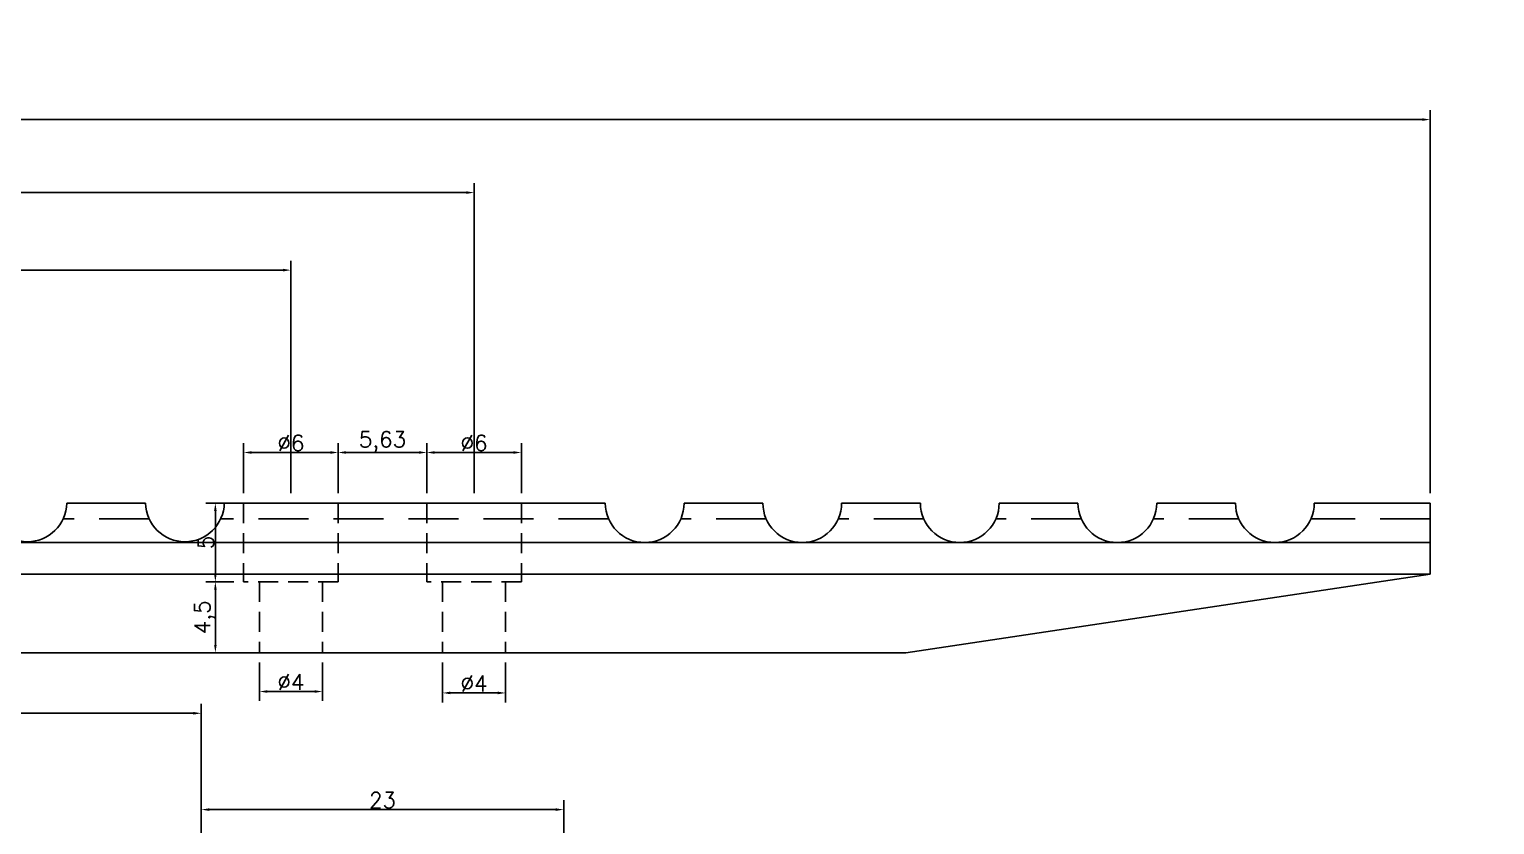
# Model space of a CAD drawing. Header units: millimetres. Extents: x 6817 to 10425, y -2870 to -164.
# Drawn here: x 9797.9 to 9890.9, y -820.3 to -769.8 of the extents above; entities that cross this region are included whole.
import ezdxf

# ---------------------------------------------------------------- set-up
doc = ezdxf.new("R2010")
doc.units = ezdxf.units.MM
doc.linetypes.add('HIDDEN', pattern=[9.525, 6.35, -3.175])
doc.layers.add('图层2', color=108, linetype='Continuous')
doc.styles.get("Standard").update_dxf_attribs({"font": 'txt', "bigfont": 'gbcbig.shx'})
doc.dimstyles.new('ISO-25', dxfattribs={"dimtxt": 1, "dimasz": 0.5, "dimexe": 0.6, "dimexo": 0.625, "dimgap": 0.1, "dimtad": 1, "dimtxsty": 'Standard', "dimcen": 2.5, "dimadec": 0, "dimazin": 0, "dimtfac": 1, "dimtmove": 0, "dimatfit": 3, "dimfxl": 1, "dimarcsym": 0})

# ---------------------------------------------------------------- blocks, each defined once
blk = doc.blocks.new('*D584')
at = {"layer": 'Defpoints', "color": 0, "linetype": 'ByBlock', "transparency": 16777216}
for p in [(9814.467, -785.109), (9814.467, -799.902), (9671.781, -809.402)]:
    blk.add_point(p, dxfattribs=at)
at = {"layer": '图层2', "color": 0, "linetype": 'ByBlock', "lineweight": -2, "transparency": 16777216}
for p, q in [((9671.781, -808.777), (9671.781, -784.509)), ((9814.467, -799.277), (9814.467, -784.509)), ((9672.281, -785.109), (9813.967, -785.109))]:
    blk.add_line(p, q, dxfattribs=at)
at = {"layer": '图层2', "color": 0, "linetype": 'ByBlock', "transparency": 16777216}
for points in [[(9672.281, -785.025), (9672.281, -785.192), (9671.781, -785.109)], [(9813.967, -785.025), (9813.967, -785.192), (9814.467, -785.109)]]:
    blk.add_solid(points, dxfattribs=at)
at = {"layer": '图层2', "color": 0, "linetype": 'ByBlock', "transparency": 16777216, "insert": (9743.124, -784.425), "char_height": 1, "attachment_point": 5}
blk.add_mtext('142,69', dxfattribs=at)
blk = doc.blocks.new('*D585')
at = {"layer": 'Defpoints', "color": 0, "linetype": 'ByBlock', "transparency": 16777216}
for p in [(9826.094, -780.186), (9826.094, -799.902), (9671.781, -809.402)]:
    blk.add_point(p, dxfattribs=at)
at = {"layer": '图层2', "color": 0, "linetype": 'ByBlock', "lineweight": -2, "transparency": 16777216}
for p, q in [((9671.781, -808.777), (9671.781, -779.586)), ((9672.281, -780.186), (9825.594, -780.186)), ((9826.094, -799.277), (9826.094, -779.586))]:
    blk.add_line(p, q, dxfattribs=at)
at = {"layer": '图层2', "color": 0, "linetype": 'ByBlock', "transparency": 16777216}
for points in [[(9672.281, -780.102), (9672.281, -780.269), (9671.781, -780.186)], [(9825.594, -780.102), (9825.594, -780.269), (9826.094, -780.186)]]:
    blk.add_solid(points, dxfattribs=at)
at = {"layer": '图层2', "color": 0, "linetype": 'ByBlock', "transparency": 16777216, "insert": (9748.938, -779.502), "char_height": 1, "attachment_point": 5}
blk.add_mtext('154,31', dxfattribs=at)
blk = doc.blocks.new('*D867')
at = {"layer": 'Defpoints', "color": 0, "linetype": 'ByBlock', "transparency": 16777216}
for p in [(9886.781, -775.552), (9886.781, -799.902), (9671.781, -808.777)]:
    blk.add_point(p, dxfattribs=at)
at = {"layer": '图层2', "color": 0, "linetype": 'ByBlock', "lineweight": -2, "transparency": 16777216}
for p, q in [((9671.781, -808.152), (9671.781, -774.952)), ((9672.281, -775.552), (9886.281, -775.552)), ((9886.781, -799.277), (9886.781, -774.952))]:
    blk.add_line(p, q, dxfattribs=at)
at = {"layer": '图层2', "color": 0, "linetype": 'ByBlock', "transparency": 16777216}
for points in [[(9672.281, -775.469), (9672.281, -775.635), (9671.781, -775.552)], [(9886.281, -775.469), (9886.281, -775.635), (9886.781, -775.552)]]:
    blk.add_solid(points, dxfattribs=at)
at = {"layer": '图层2', "color": 0, "linetype": 'ByBlock', "transparency": 16777216, "insert": (9779.281, -774.952), "char_height": 1, "attachment_point": 5}
blk.add_mtext('215', dxfattribs=at)
blk = doc.blocks.new('*D874')
at = {"layer": 'Defpoints', "color": 0, "linetype": 'ByBlock', "transparency": 16777216}
for p in [(9817.467, -796.688), (9811.467, -799.902), (9817.467, -799.902)]:
    blk.add_point(p, dxfattribs=at)
at = {"layer": '图层2', "color": 0, "linetype": 'ByBlock', "lineweight": -2, "transparency": 16777216}
for p, q in [((9811.467, -799.277), (9811.467, -796.088)), ((9817.467, -799.277), (9817.467, -796.088)), ((9811.967, -796.688), (9816.967, -796.688))]:
    blk.add_line(p, q, dxfattribs=at)
at = {"layer": '图层2', "color": 0, "linetype": 'ByBlock', "transparency": 16777216}
for points in [[(9811.967, -796.604), (9811.967, -796.771), (9811.467, -796.688)], [(9816.967, -796.604), (9816.967, -796.771), (9817.467, -796.688)]]:
    blk.add_solid(points, dxfattribs=at)
at = {"layer": '图层2', "color": 0, "linetype": 'ByBlock', "transparency": 16777216, "insert": (9814.467, -796.088), "char_height": 1, "attachment_point": 5}
blk.add_mtext('%%C6', dxfattribs=at)
blk = doc.blocks.new('*D875')
at = {"layer": 'Defpoints', "color": 0, "linetype": 'ByBlock', "transparency": 16777216}
for p in [(9823.094, -796.688), (9817.467, -799.902), (9823.094, -799.902)]:
    blk.add_point(p, dxfattribs=at)
at = {"layer": '图层2', "color": 0, "linetype": 'ByBlock', "lineweight": -2, "transparency": 16777216}
for p, q in [((9817.467, -799.277), (9817.467, -796.088)), ((9823.094, -799.277), (9823.094, -796.088)), ((9817.967, -796.688), (9822.594, -796.688))]:
    blk.add_line(p, q, dxfattribs=at)
at = {"layer": '图层2', "color": 0, "linetype": 'ByBlock', "transparency": 16777216}
for points in [[(9817.967, -796.604), (9817.967, -796.771), (9817.467, -796.688)], [(9822.594, -796.604), (9822.594, -796.771), (9823.094, -796.688)]]:
    blk.add_solid(points, dxfattribs=at)
at = {"layer": '图层2', "color": 0, "linetype": 'ByBlock', "transparency": 16777216, "insert": (9820.281, -796.004), "char_height": 1, "attachment_point": 5}
blk.add_mtext('5,63', dxfattribs=at)
blk = doc.blocks.new('*D876')
at = {"layer": 'Defpoints', "color": 0, "linetype": 'ByBlock', "transparency": 16777216}
for p in [(9829.094, -796.688), (9823.094, -799.902), (9829.094, -799.902)]:
    blk.add_point(p, dxfattribs=at)
at = {"layer": '图层2', "color": 0, "linetype": 'ByBlock', "lineweight": -2, "transparency": 16777216}
for p, q in [((9823.094, -799.277), (9823.094, -796.088)), ((9829.094, -799.277), (9829.094, -796.088)), ((9823.594, -796.688), (9828.594, -796.688))]:
    blk.add_line(p, q, dxfattribs=at)
at = {"layer": '图层2', "color": 0, "linetype": 'ByBlock', "transparency": 16777216}
for points in [[(9823.594, -796.604), (9823.594, -796.771), (9823.094, -796.688)], [(9828.594, -796.604), (9828.594, -796.771), (9829.094, -796.688)]]:
    blk.add_solid(points, dxfattribs=at)
at = {"layer": '图层2', "color": 0, "linetype": 'ByBlock', "transparency": 16777216, "insert": (9826.094, -796.088), "char_height": 1, "attachment_point": 5}
blk.add_mtext('%%C6', dxfattribs=at)
blk = doc.blocks.new('*D877')
at = {"layer": 'Defpoints', "color": 0, "linetype": 'ByBlock', "transparency": 16777216}
for p in [(9811.467, -799.902), (9809.673, -804.902), (9811.467, -804.902)]:
    blk.add_point(p, dxfattribs=at)
at = {"layer": '图层2', "color": 0, "linetype": 'ByBlock', "lineweight": -2, "transparency": 16777216}
for p, q in [((9810.842, -799.902), (9809.073, -799.902)), ((9809.673, -800.402), (9809.673, -804.402)), ((9810.842, -804.902), (9809.073, -804.902))]:
    blk.add_line(p, q, dxfattribs=at)
at = {"layer": '图层2', "color": 0, "linetype": 'ByBlock', "transparency": 16777216}
for points in [[(9809.59, -800.402), (9809.756, -800.402), (9809.673, -799.902)], [(9809.59, -804.402), (9809.756, -804.402), (9809.673, -804.902)]]:
    blk.add_solid(points, dxfattribs=at)
at = {"layer": '图层2', "color": 0, "linetype": 'ByBlock', "transparency": 16777216, "insert": (9809.073, -802.402), "char_height": 1, "attachment_point": 5, "rotation": 90}
blk.add_mtext('5', dxfattribs=at)
blk = doc.blocks.new('*D878')
at = {"layer": 'Defpoints', "color": 0, "linetype": 'ByBlock', "transparency": 16777216}
for p in [(9811.467, -804.902), (9809.673, -809.402), (9812.467, -809.402)]:
    blk.add_point(p, dxfattribs=at)
at = {"layer": '图层2', "color": 0, "linetype": 'ByBlock', "lineweight": -2, "transparency": 16777216}
for p, q in [((9810.842, -804.902), (9809.073, -804.902)), ((9809.673, -805.402), (9809.673, -808.902)), ((9811.842, -809.402), (9809.073, -809.402))]:
    blk.add_line(p, q, dxfattribs=at)
at = {"layer": '图层2', "color": 0, "linetype": 'ByBlock', "transparency": 16777216}
for points in [[(9809.59, -805.402), (9809.756, -805.402), (9809.673, -804.902)], [(9809.59, -808.902), (9809.756, -808.902), (9809.673, -809.402)]]:
    blk.add_solid(points, dxfattribs=at)
at = {"layer": '图层2', "color": 0, "linetype": 'ByBlock', "transparency": 16777216, "insert": (9808.99, -807.152), "char_height": 1, "attachment_point": 5, "rotation": 90}
blk.add_mtext('4,5', dxfattribs=at)
blk = doc.blocks.new('*D879')
at = {"layer": 'Defpoints', "color": 0, "linetype": 'ByBlock', "transparency": 16777216}
for p in [(9812.467, -809.402), (9816.467, -809.402), (9816.467, -811.863)]:
    blk.add_point(p, dxfattribs=at)
at = {"layer": '图层2', "color": 0, "linetype": 'ByBlock', "lineweight": -2, "transparency": 16777216}
for p, q in [((9812.467, -810.027), (9812.467, -812.463)), ((9816.467, -810.027), (9816.467, -812.463)), ((9812.967, -811.863), (9815.967, -811.863))]:
    blk.add_line(p, q, dxfattribs=at)
at = {"layer": '图层2', "color": 0, "linetype": 'ByBlock', "transparency": 16777216}
for points in [[(9812.967, -811.78), (9812.967, -811.947), (9812.467, -811.863)], [(9815.967, -811.78), (9815.967, -811.947), (9816.467, -811.863)]]:
    blk.add_solid(points, dxfattribs=at)
at = {"layer": '图层2', "color": 0, "linetype": 'ByBlock', "transparency": 16777216, "insert": (9814.467, -811.263), "char_height": 1, "attachment_point": 5}
blk.add_mtext('%%C4', dxfattribs=at)
blk = doc.blocks.new('*D880')
at = {"layer": 'Defpoints', "color": 0, "linetype": 'ByBlock', "transparency": 16777216}
for p in [(9824.094, -809.402), (9828.094, -809.402), (9828.094, -811.953)]:
    blk.add_point(p, dxfattribs=at)
at = {"layer": '图层2', "color": 0, "linetype": 'ByBlock', "lineweight": -2, "transparency": 16777216}
for p, q in [((9824.094, -810.027), (9824.094, -812.553)), ((9828.094, -810.027), (9828.094, -812.553)), ((9824.594, -811.953), (9827.594, -811.953))]:
    blk.add_line(p, q, dxfattribs=at)
at = {"layer": '图层2', "color": 0, "linetype": 'ByBlock', "transparency": 16777216}
for points in [[(9824.594, -811.869), (9824.594, -812.036), (9824.094, -811.953)], [(9827.594, -811.869), (9827.594, -812.036), (9828.094, -811.953)]]:
    blk.add_solid(points, dxfattribs=at)
at = {"layer": '图层2', "color": 0, "linetype": 'ByBlock', "transparency": 16777216, "insert": (9826.094, -811.353), "char_height": 1, "attachment_point": 5}
blk.add_mtext('%%C4', dxfattribs=at)
blk = doc.blocks.new('*D1901')
at = {"layer": 'Defpoints', "color": 0, "linetype": 'ByBlock'}
for p in [(9831.781, -819.36), (9808.781, -824.684), (9831.781, -824.684)]:
    blk.add_point(p, dxfattribs=at)
at = {"layer": '图层2', "color": 0, "linetype": 'ByBlock', "lineweight": -2}
for p, q in [((9808.781, -824.059), (9808.781, -818.76)), ((9809.281, -819.36), (9831.281, -819.36)), ((9831.781, -824.059), (9831.781, -818.76))]:
    blk.add_line(p, q, dxfattribs=at)
at = {"layer": '图层2', "color": 0, "linetype": 'ByBlock'}
for points in [[(9809.281, -819.276), (9809.281, -819.443), (9808.781, -819.36)], [(9831.281, -819.276), (9831.281, -819.443), (9831.781, -819.36)]]:
    blk.add_solid(points, dxfattribs=at)
at = {"layer": '图层2', "color": 0, "linetype": 'ByBlock', "insert": (9820.281, -818.76), "char_height": 1, "attachment_point": 5}
blk.add_mtext('23', dxfattribs=at)
blk = doc.blocks.new('*D1918')
at = {"layer": 'Defpoints', "color": 0, "linetype": 'ByBlock'}
for p in [(9808.781, -813.245), (9671.781, -824.684), (9808.781, -824.684)]:
    blk.add_point(p, dxfattribs=at)
at = {"layer": '图层2', "color": 0, "linetype": 'ByBlock', "lineweight": -2}
for p, q in [((9671.781, -824.059), (9671.781, -812.645)), ((9808.781, -824.059), (9808.781, -812.645)), ((9672.281, -813.245), (9808.281, -813.245))]:
    blk.add_line(p, q, dxfattribs=at)
at = {"layer": '图层2', "color": 0, "linetype": 'ByBlock'}
for points in [[(9672.281, -813.162), (9672.281, -813.329), (9671.781, -813.245)], [(9808.281, -813.162), (9808.281, -813.329), (9808.781, -813.245)]]:
    blk.add_solid(points, dxfattribs=at)
at = {"layer": '图层2', "color": 0, "linetype": 'ByBlock', "insert": (9740.281, -812.645), "char_height": 1, "attachment_point": 5}
blk.add_mtext('137', dxfattribs=at)
blk = doc.blocks.new('*D2126')
at = {"layer": 'Defpoints', "color": 0, "linetype": 'ByBlock'}
for p in [(10223.657, -339.202), (10223.657, -344.877), (10247.603, -344.877)]:
    blk.add_point(p, dxfattribs=at)
at = {"layer": 'Defpoints', "color": 0, "linetype": 'ByBlock', "transparency": 16777216}
for p in [(8490.813, -2490.52), (8490.813, -2500.59), (8495.813, -2500.59)]:
    blk.add_point(p, dxfattribs=at)
at = {"layer": '图层2', "color": 0, "linetype": 'ByBlock', "lineweight": -2}
for p, q in [((10224.282, -339.202), (10248.203, -339.202)), ((10247.603, -339.702), (10247.603, -344.377)), ((10224.282, -344.877), (10248.203, -344.877))]:
    blk.add_line(p, q, dxfattribs=at)
at = {"layer": '图层2', "color": 0, "linetype": 'ByBlock', "lineweight": -2, "transparency": 16777216}
for p, q in [((8490.813, -2499.965), (8490.813, -2489.92)), ((8495.813, -2499.965), (8495.813, -2489.92)), ((8495.313, -2490.52), (8491.313, -2490.52))]:
    blk.add_line(p, q, dxfattribs=at)
at = {"layer": '图层2', "color": 0, "linetype": 'ByBlock'}
for points in [[(10247.52, -339.702), (10247.687, -339.702), (10247.603, -339.202)], [(10247.52, -344.377), (10247.687, -344.377), (10247.603, -344.877)]]:
    blk.add_solid(points, dxfattribs=at)
at = {"layer": '图层2', "color": 0, "linetype": 'ByBlock', "transparency": 16777216}
for points in [[(8491.313, -2490.437), (8491.313, -2490.604), (8490.813, -2490.52)], [(8495.313, -2490.437), (8495.313, -2490.604), (8495.813, -2490.52)]]:
    blk.add_solid(points, dxfattribs=at)
at = {"layer": '图层2', "color": 0, "linetype": 'ByBlock', "insert": (10246.92, -342.039), "char_height": 1, "attachment_point": 5, "rotation": 90}
blk.add_mtext('5,67', dxfattribs=at)
at = {"layer": '图层2', "color": 0, "linetype": 'ByBlock', "transparency": 16777216, "insert": (8493.313, -2489.17), "char_height": 2.5, "attachment_point": 5}
blk.add_mtext('5', dxfattribs=at)
blk = doc.blocks.new('*D2135')
at = {"layer": 'Defpoints', "color": 0, "linetype": 'ByBlock'}
for p in [(10217.809, -308.872), (10215.309, -322.353), (10217.809, -322.353), (8520.699, -2501.899), (8521.923, -2501.875), (8521.325, -2502.94), (8534.065, -2513.083), (8534.065, -2513.083)]:
    blk.add_point(p, dxfattribs=at)
at = {"layer": '图层2', "color": 0, "linetype": 'ByBlock', "lineweight": -2}
for p, q in [((10215.309, -321.728), (10215.309, -308.272)), ((10217.809, -321.728), (10217.809, -308.272)), ((10215.809, -308.872), (10217.309, -308.872)), ((8521.603, -2500.9), (8522.675, -2499.803)), ((8521.464, -2501.451), (8520.818, -2500.855)), ((8520.836, -2502.55), (8519.961, -2501.854))]:
    blk.add_line(p, q, dxfattribs=at)
for start, end in [(135.64919, 137.29304), (138.93689, 139.83176)]:
    blk.add_arc((8534.065, -2513.083), 17.428, start, end, dxfattribs=at)
at = {"layer": '图层2', "color": 0, "linetype": 'ByBlock'}
for points in [[(10215.809, -308.788), (10215.809, -308.955), (10215.309, -308.872)], [(10217.309, -308.788), (10217.309, -308.955), (10217.809, -308.872)], [(8520.812, -2501.894), (8520.683, -2501.788), (8520.431, -2502.228)], [(8520.863, -2501.579), (8520.987, -2501.69), (8521.259, -2501.262)]]:
    blk.add_solid(points, dxfattribs=at)
at = {"layer": '图层2', "color": 0, "linetype": 'ByBlock', "insert": (10216.559, -308.188), "char_height": 1, "attachment_point": 5}
blk.add_mtext('2,5', dxfattribs=at)
at = {"layer": '图层2', "color": 0, "linetype": 'ByBlock', "insert": (8521.71, -2499.932), "char_height": 1, "attachment_point": 5, "rotation": 45.64919}
blk.add_mtext('4°', dxfattribs=at)
blk = doc.blocks.new('*D2136')
at = {"layer": 'Defpoints', "color": 0, "linetype": 'ByBlock'}
for p in [(10215.309, -305.16), (10187.985, -322.353), (10215.309, -322.353), (8518.444, -2501.943), (8521.325, -2502.94), (8518.95, -2504.556), (8534.065, -2513.083), (8534.065, -2513.083)]:
    blk.add_point(p, dxfattribs=at)
at = {"layer": '图层2', "color": 0, "linetype": 'ByBlock', "lineweight": -2}
for p, q in [((10187.985, -321.728), (10187.985, -304.56)), ((10215.309, -321.728), (10215.309, -304.56)), ((10188.485, -305.16), (10214.809, -305.16)), ((8520.836, -2502.55), (8518.586, -2500.759)), ((8518.406, -2504.249), (8516.832, -2503.361))]:
    blk.add_line(p, q, dxfattribs=at)
blk.add_arc((8534.065, -2513.083), 19.186, 142.96881, 149.0795, dxfattribs=at)
at = {"layer": '图层2', "color": 0, "linetype": 'ByBlock'}
for points in [[(10188.485, -305.076), (10188.485, -305.243), (10187.985, -305.16)], [(10214.809, -305.076), (10214.809, -305.243), (10215.309, -305.16)], [(8518.683, -2501.477), (8518.815, -2501.579), (8519.055, -2501.133)], [(8517.678, -2503.266), (8517.534, -2503.182), (8517.355, -2503.656)]]:
    blk.add_solid(points, dxfattribs=at)
at = {"layer": '图层2', "color": 0, "linetype": 'ByBlock', "insert": (10201.647, -304.476), "char_height": 1, "attachment_point": 5}
blk.add_mtext('27,32', dxfattribs=at)
at = {"layer": '图层2', "color": 0, "linetype": 'ByBlock', "insert": (8517.657, -2502.025), "char_height": 1, "attachment_point": 5, "rotation": 56.02416}
blk.add_mtext('9°', dxfattribs=at)
blk = doc.blocks.new('*D2137')
at = {"layer": 'Defpoints', "color": 0, "linetype": 'ByBlock'}
for p in [(9807.815, -699.517), (9815.715, -699.517), (9807.815, -703.516), (8547.368, -2503.69), (8553.103, -2503.252), (8549.016, -2506.627), (8534.065, -2513.083), (8534.065, -2513.083)]:
    blk.add_point(p, dxfattribs=at)
at = {"layer": '图层2', "color": 0, "linetype": 'ByBlock', "lineweight": -2}
for p, q in [((9808.44, -699.517), (9816.315, -699.517)), ((9815.715, -703.016), (9815.715, -700.017)), ((9808.44, -703.516), (9816.315, -703.516)), ((8547.879, -2503.329), (8552.058, -2500.378)), ((8549.59, -2506.38), (8554.287, -2504.352))]:
    blk.add_line(p, q, dxfattribs=at)
blk.add_arc((8534.065, -2513.083), 21.426, 24.69009, 33.88828, dxfattribs=at)
at = {"layer": '图层2', "color": 0, "linetype": 'ByBlock'}
for points in [[(9815.631, -700.017), (9815.798, -700.017), (9815.715, -699.517)], [(9815.631, -703.016), (9815.798, -703.016), (9815.715, -703.516)], [(8551.783, -2501.183), (8551.921, -2501.089), (8551.568, -2500.724)], [(8553.609, -2504.099), (8553.457, -2504.167), (8553.736, -2504.589)]]:
    blk.add_solid(points, dxfattribs=at)
at = {"layer": '图层2', "color": 0, "linetype": 'ByBlock', "char_height": 1, "attachment_point": 5}
for s, insert, rotation in [('4', (9815.115, -701.517), 90), ('12°', (8553.276, -2502.307), 299.28918)]:
    blk.add_mtext(s, dxfattribs=dict(at, insert=insert, rotation=rotation))

msp = doc.modelspace()

# ---------------------------------------------------------------- linework, layer by layer
at = {"layer": '图层2', "color": 6, "linetype": 'ByBlock'}
for p, q in [((9805.239, -799.902), (9800.238, -799.902)), ((9834.424, -799.902), (9810.238, -799.902)), ((9844.424, -799.902), (9839.424, -799.902)), ((9854.424, -799.902), (9849.424, -799.902)), ((9864.424, -799.902), (9859.424, -799.902)), ((9874.424, -799.902), (9869.424, -799.902)), ((9886.781, -799.902), (9879.424, -799.902)), ((9886.781, -799.902), (9886.781, -804.402)), ((9806.781, -802.402), (9675.83, -802.402)), ((9886.781, -802.402), (9806.781, -802.402)), ((9806.781, -804.402), (9674.817, -804.402)), ((9886.781, -804.402), (9806.781, -804.402)), ((9886.781, -804.402), (9853.497, -809.402)), ((9853.497, -809.402), (9671.781, -809.402))]:
    msp.add_line(p, q, dxfattribs=at)
at = {"layer": '图层2', "color": 1, "linetype": 'HIDDEN', "ltscale": 0.2}
for p, q in [((9811.467, -799.902), (9811.467, -804.902)), ((9817.467, -799.902), (9817.467, -804.902)), ((9823.094, -799.902), (9823.094, -804.902)), ((9829.094, -799.902), (9829.094, -804.902)), ((9817.467, -804.902), (9811.467, -804.902)), ((9812.467, -804.902), (9812.467, -809.402)), ((9816.467, -804.902), (9816.467, -809.402)), ((9829.094, -804.902), (9823.094, -804.902)), ((9824.094, -804.902), (9824.094, -809.402)), ((9828.094, -804.902), (9828.094, -809.402))]:
    msp.add_line(p, q, dxfattribs=at)
at = {"layer": '图层2', "color": 3, "linetype": 'HIDDEN', "ltscale": 0.5}
for p, q in [((9805.469, -800.902), (9800.009, -800.902)), ((9834.633, -800.902), (9810.009, -800.902)), ((9844.633, -800.902), (9839.215, -800.902)), ((9854.633, -800.902), (9849.215, -800.902)), ((9864.633, -800.902), (9859.215, -800.902)), ((9874.633, -800.902), (9869.215, -800.902)), ((9886.781, -800.902), (9879.215, -800.902))]:
    msp.add_line(p, q, dxfattribs=at)
at = {"layer": '图层2', "color": 2, "linetype": 'ByBlock'}
for centre, start, end in [((9797.739, -799.854), 181.10492, 358.89508), ((9807.739, -799.854), 181.10492, 358.89508), ((9836.924, -799.902), 180, 0), ((9846.924, -799.902), 180, 0), ((9856.924, -799.902), 180, 0), ((9866.924, -799.902), 180, 360), ((9876.924, -799.902), 180, 0)]:
    msp.add_arc(centre, 2.5, start, end, dxfattribs=at)

# ---------------------------------------------------------------- dimensions: what is measured, and where the dimension line sits
for base, p1, p2, picture, middle in [((10215.309, -305.16), (10187.985, -322.353), (10215.309, -322.353), '*D2136', (10201.647, -304.476)), ((10217.809, -308.872), (10215.309, -322.353), (10217.809, -322.353), '*D2135', (10216.559, -308.188))]:
    dim = msp.add_linear_dim(base=base, p1=p1, p2=p2, dimstyle='ISO-25', dxfattribs=at)
    dim.commit()
    dim.dimension.update_dxf_attribs({"geometry": picture, "text_midpoint": middle})
for base, p1, p2, picture, middle in [((10247.6033, -344.8767), (10223.6566, -339.202), (10223.6566, -344.8767), '*D2126', (10246.9199, -342.0394)), ((9815.715, -699.517), (9807.815, -703.516), (9807.815, -699.517), '*D2137', (9815.115, -701.517))]:
    dim = msp.add_linear_dim(base=base, p1=p1, p2=p2, angle=90, dimstyle='ISO-25', dxfattribs=at)
    dim.commit()
    dim.dimension.update_dxf_attribs({"geometry": picture, "text_midpoint": middle})
at = {"layer": '图层2', "color": 3, "linetype": 'ByBlock'}
for base, p1, p2, picture, middle in [((9886.781, -775.552), (9671.781, -808.777), (9886.781, -799.902), '*D867', (9779.281, -774.952)), ((9826.094, -780.186), (9671.781, -809.402), (9826.094, -799.902), '*D585', (9748.938, -779.502)), ((9814.467, -785.109), (9671.781, -809.402), (9814.467, -799.902), '*D584', (9743.124, -784.425)), ((9823.094, -796.688), (9817.467, -799.902), (9823.094, -799.902), '*D875', (9820.281, -796.004)), ((9808.781, -813.245), (9671.781, -824.684), (9808.781, -824.684), '*D1918', (9740.281, -812.645)), ((9831.781, -819.36), (9808.781, -824.684), (9831.781, -824.684), '*D1901', (9820.281, -818.76))]:
    dim = msp.add_linear_dim(base=base, p1=p1, p2=p2, dimstyle='ISO-25', dxfattribs=at)
    dim.commit()
    dim.dimension.update_dxf_attribs({"geometry": picture, "text_midpoint": middle})
for base, p1, p2, picture, middle in [((9817.467, -796.688), (9811.467, -799.902), (9817.467, -799.902), '*D874', (9814.467, -796.088)), ((9829.094, -796.688), (9823.094, -799.902), (9829.094, -799.902), '*D876', (9826.094, -796.088)), ((9816.467, -811.863), (9812.467, -809.402), (9816.467, -809.402), '*D879', (9814.467, -811.263)), ((9828.094, -811.953), (9824.094, -809.402), (9828.094, -809.402), '*D880', (9826.094, -811.353))]:
    dim = msp.add_linear_dim(base=base, p1=p1, p2=p2, text='%%C<>', dimstyle='ISO-25', dxfattribs=at)
    dim.commit()
    dim.dimension.update_dxf_attribs({"geometry": picture, "text_midpoint": middle})
for base, p1, p2, picture, middle in [((9809.673, -804.902), (9811.467, -799.902), (9811.467, -804.902), '*D877', (9809.073, -802.402)), ((9809.673, -809.402), (9811.467, -804.902), (9812.467, -809.402), '*D878', (9808.99, -807.152))]:
    dim = msp.add_linear_dim(base=base, p1=p1, p2=p2, angle=90, dimstyle='ISO-25', dxfattribs=at)
    dim.commit()
    dim.dimension.update_dxf_attribs({"geometry": picture, "text_midpoint": middle})

doc.saveas('drawing.dxf')
